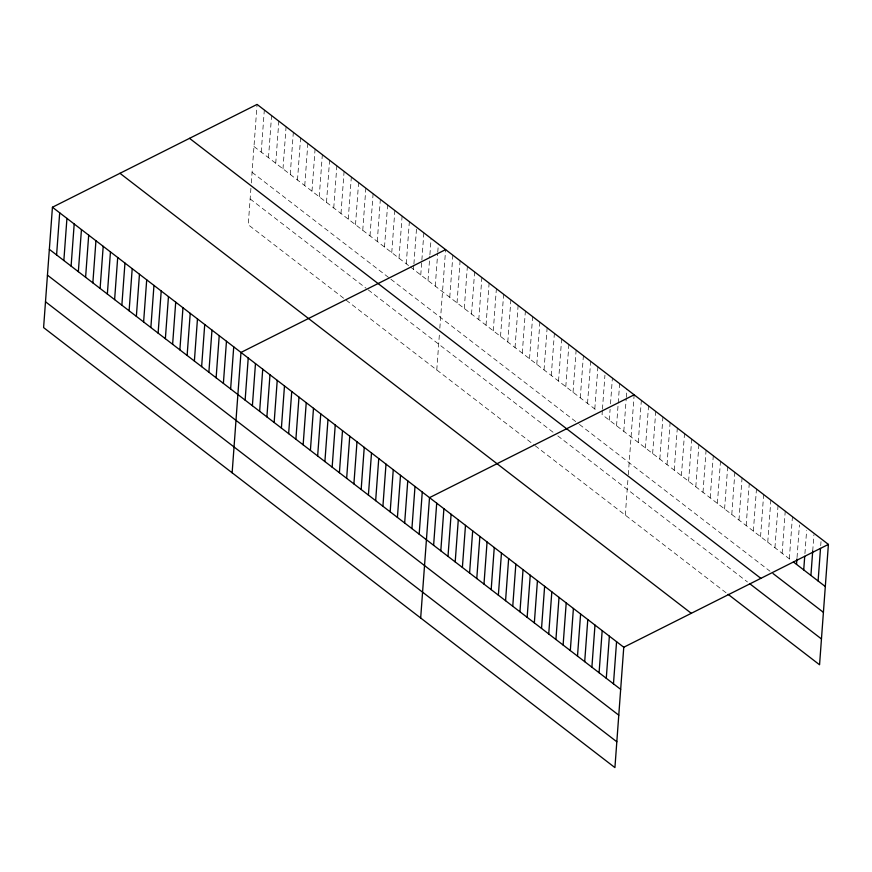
<?xml version="1.0" encoding="UTF-8"?>
<svg xmlns="http://www.w3.org/2000/svg" width="872" height="872" viewBox="0 0 872 872"><rect width="100%" height="100%" fill="white"/><g stroke="black" fill="none" stroke-linecap="round" stroke-linejoin="round"><path stroke-width="0.65" stroke-dasharray="4.36 3.27" d="M250.918 188.298L248.237 224.758L534.155 444.96M251.3 182.978L257.077 104.4M261.229 152.099L264.325 109.992M268.489 157.679L271.574 115.573M275.737 163.271L278.833 121.154M282.986 168.852L286.081 126.745M290.234 174.444L293.33 132.326M297.494 180.024L300.578 137.918M304.742 185.605L307.838 143.499M311.991 191.197L315.086 149.079M319.239 196.778L322.335 154.671M326.499 202.359L329.583 160.252M333.747 207.95L336.843 165.833M340.996 213.531L344.091 171.424M348.255 219.112L351.34 177.005M355.503 224.704L358.599 182.586M362.752 230.284L365.848 188.178M370 235.876L373.096 193.758M377.26 241.457L380.345 199.35M384.508 247.038L387.604 204.931M391.757 252.629L394.853 210.512M399.005 258.21L402.101 216.103M406.265 263.791L409.35 221.684M413.513 269.383L413.808 265.306M413.917 263.944L416.609 227.265M420.762 274.963L421.765 261.382M421.863 260.02L423.857 232.857M428.021 280.544L429.809 256.096M429.907 254.744L431.106 238.438M435.27 286.136L437.657 253.534M437.766 252.172L438.365 244.018M436.774 369.957L439.455 333.496M439.837 328.177L445.614 249.61M449.767 297.308L452.862 255.191M457.026 302.889L460.111 260.783M464.275 308.47L467.37 266.363M471.523 314.062L474.619 271.944M478.772 319.643L481.867 277.536M486.031 325.223L489.116 283.117M493.28 330.815L496.375 288.697M500.528 336.396L503.624 294.289M507.787 341.977L510.872 299.87M515.036 347.568L518.121 305.451M522.284 353.149L525.38 311.042M529.533 358.741L532.629 316.623M536.792 364.322L539.877 322.215M544.041 369.902L547.136 327.796M551.289 375.494L554.385 333.377M558.538 381.075L561.633 338.968M565.797 386.656L568.882 344.549M573.046 392.247L576.141 350.13M580.294 397.828L583.39 355.722M587.543 403.409L590.638 361.302M594.802 409.001L597.887 366.883M602.345 410.505L602.051 414.582L791.394 560.402M602.454 409.153L604.939 375.189M609.299 420.173L610.106 409.306M610.498 403.867L612.395 378.056M616.558 425.754L619.643 383.647M623.807 431.335L626.194 398.733M626.303 397.381L626.903 389.228M625.311 515.167L627.894 480.036M628.287 474.717L634.151 394.809M638.25 442.464L641.345 400.357M645.443 448.001L648.539 405.894M652.638 453.549L655.733 411.431M659.832 459.086L662.927 416.98M667.026 464.623L670.121 422.517M674.22 470.172L677.315 428.054M681.413 475.709L684.509 433.602M688.608 481.246L691.703 439.139M695.812 486.794L698.897 444.676M703.006 492.331L706.091 450.225M710.2 497.868L713.285 455.762M717.394 503.417L720.479 461.299M724.588 508.954L727.673 466.847M731.782 514.491L734.867 472.384M738.976 520.039L742.061 477.921M746.17 525.576L749.266 483.47M753.364 531.113L756.46 489.007M760.558 536.662L763.654 494.544M767.752 542.199L770.848 500.092M774.946 547.736L778.042 505.629M782.14 553.284L785.236 511.166M789.334 558.821L792.43 516.715M797.03 557.568L799.428 524.966M804.921 553.6L806.622 530.514M812.715 550.995L813.914 534.689M820.705 545.665L821.01 541.588M253.981 146.518L409.371 266.189M410.407 266.985L596.873 410.592M252.084 172.34L389.86 278.44M390.896 279.247L578.398 423.65M579.433 424.446L769.965 571.182M250.133 198.936L366.153 288.294M368.224 289.886L553.655 432.697M557.797 435.891L747.457 581.951M535.19 445.756L726.038 592.731"/><path stroke-width="1.31" d="M52.44 207.231L43.6 327.589L614.923 767.6L623.763 647.242L52.44 207.231L257.077 104.4L828.4 544.411L819.56 664.769L728.087 594.322M56.593 254.929L59.688 212.823M63.852 260.51L66.937 218.403M71.101 266.102L74.196 223.984M78.349 271.683L81.445 229.576M85.598 277.263L88.693 235.157M92.857 282.855L95.942 240.737M100.106 288.436L103.201 246.329M107.354 294.028L110.45 251.91M114.614 299.608L117.698 257.502M121.862 305.189L124.958 263.082M129.111 310.781L132.206 268.663M136.359 316.362L139.455 274.255M143.618 321.942L146.703 279.836M150.867 327.534L153.963 285.417M158.115 333.115L161.211 291.008M165.364 338.696L168.46 296.589M172.623 344.287L175.708 302.17M179.872 349.868L182.967 307.762M187.12 355.46L190.216 313.342M194.38 361.041L197.464 318.934M201.628 366.622L204.724 324.515M208.877 372.213L211.972 330.096M216.125 377.794L219.221 335.687M223.385 383.375L226.469 341.268M230.633 388.967L233.729 346.849M232.137 472.788L240.977 352.441L445.614 249.61M245.13 400.128L248.226 358.021M252.39 405.72L255.474 363.602M259.638 411.301L262.734 369.194M266.887 416.892L269.982 374.775M274.146 422.473L277.231 380.366M281.394 428.054L284.479 385.947M288.643 433.646L291.738 391.528M295.891 439.226L298.987 397.12M303.151 444.807L306.236 402.701M310.399 450.399L313.495 408.281M317.648 455.98L320.743 413.873M324.896 461.561L327.992 419.454M332.156 467.152L335.24 425.035M339.404 472.733L342.5 430.626M346.653 478.314L349.748 436.207M353.901 483.906L356.997 441.788M361.161 489.486L364.245 447.38M368.409 495.078L371.505 452.96M375.658 500.659L378.753 458.552M382.917 506.24L386.002 464.133M390.166 511.831L393.261 469.714M397.414 517.412L400.51 475.305M404.663 522.993L407.758 480.886M411.922 528.585L415.007 486.467M419.17 534.165L422.266 492.059M420.675 617.997L429.515 497.64L634.151 394.809M433.613 545.294L436.709 503.177M440.807 550.832L443.903 508.725M448.001 556.369L451.097 514.262M455.195 561.917L458.291 519.799M462.389 567.454L465.485 525.347M469.583 573.002L472.678 530.885M476.777 578.539L479.873 536.422M483.982 584.077L487.067 541.97M491.176 589.625L494.261 547.507M498.37 595.162L501.455 553.044M505.564 600.699L508.649 558.592M512.758 606.247L515.843 564.13M519.952 611.784L523.037 569.667M527.146 617.322L530.241 575.215M534.34 622.87L537.435 580.752M541.534 628.407L544.629 586.3M548.728 633.944L551.823 591.837M555.922 639.492L559.017 597.375M563.116 645.029L566.211 602.923M570.31 650.567L573.405 608.46M577.504 656.115L580.599 613.997M584.698 661.652L587.793 619.545M591.892 667.189L594.987 625.082M599.086 672.737L602.181 630.62M606.28 678.274L609.375 636.168M613.474 683.812L616.569 641.705M796.528 564.358L796.932 558.93M803.722 569.907L804.725 556.314M810.916 575.444L812.715 550.995M818.11 580.981L820.508 548.379M623.763 647.242L828.4 544.411M793.444 561.993L825.304 586.529M773.05 573.558L823.408 612.34M189.54 138.343L760.875 578.354M749.517 583.542L821.457 638.947M119.965 173.299L691.289 613.31M49.344 249.348L620.668 689.36M47.448 275.16L618.771 715.171M45.497 301.767L616.82 741.778"/></g></svg>
